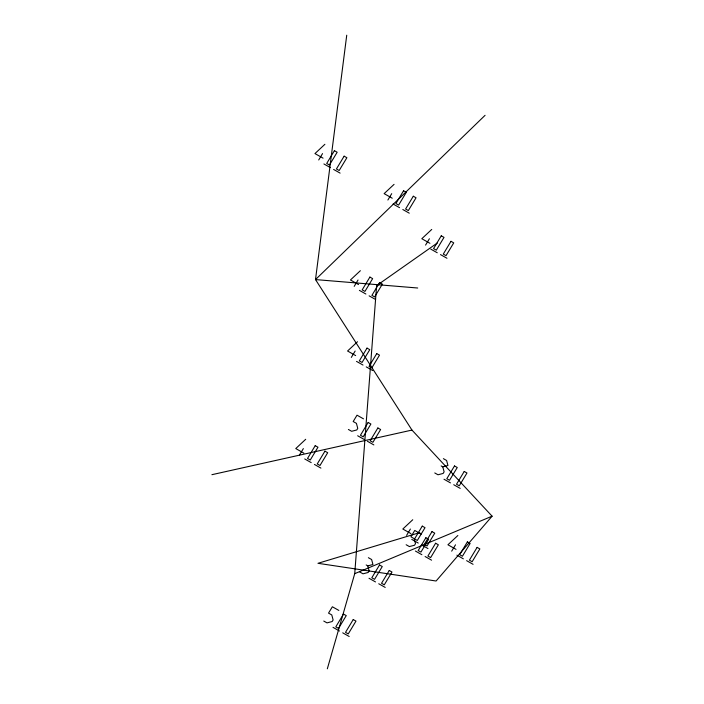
<?xml version="1.0" encoding="UTF-8"?>
<svg xmlns="http://www.w3.org/2000/svg" width="704" height="704" viewBox="0 0 704 704"><rect width="100%" height="100%" fill="white"/><g stroke="black" fill="none" stroke-linecap="round" stroke-linejoin="round"><path stroke-width="1.06" d="M327.325 668.8L354.728 573.663L376.614 285.63L437.536 242.845M346.738 35.2L315.506 279.585L411.963 430.074L492.096 516.182L436.093 581.011L317.979 563.306L419.778 532.594M318.718 159.958L322.538 153.604M387.886 200.015L391.714 193.67M354.2 286.361L358.028 280.007M351.331 357.394L355.15 351.041M425.568 245.098L429.396 238.753M299.526 454.942L303.354 448.598M406.578 535.401L410.397 529.047M451.686 551.162L455.514 544.817M485.074 115.324L315.506 279.585L417.71 288.006M324.896 144.294L314.961 153.578L323.057 158.154M394.064 184.36L384.129 193.635L392.234 198.211M360.378 270.697L350.442 279.981L358.547 284.557M431.746 229.442L421.81 238.718L429.915 243.302M357.509 341.73L347.574 351.014L355.67 355.59M305.703 439.287L295.768 448.562L303.873 453.147M412.755 519.737L402.82 529.021L410.916 533.597M457.864 535.506L447.929 544.782L456.034 549.358M354.728 573.663L492.096 516.182M441.162 465.925L442.781 466.84L447.938 465.494L446.609 460.486L443.37 458.656M366.177 564.96L367.796 565.875L372.944 564.529L371.624 559.522L368.377 557.691M211.904 474.69L411.963 430.074M323.91 163.953L330.387 167.614M333.634 169.444L340.111 173.114M393.078 204.01L399.564 207.68M402.802 209.51L409.279 213.171M430.76 249.102L437.246 252.762M440.484 254.593L446.97 258.254M359.392 290.356L365.878 294.017M369.116 295.847L375.602 299.508M356.523 361.39L363 365.05M366.247 366.881L372.724 370.542M363.493 418.845L357.016 415.184L353.188 421.529L356.426 423.359L357.755 428.366L356.796 429.959L351.648 431.297L348.401 429.466M434.764 472.947L438.002 474.778L443.15 473.431L444.11 471.847L442.781 466.84M444.004 479.23L450.49 482.891M453.728 484.722L460.205 488.382M357.65 435.758L364.126 439.419M367.374 441.25L373.85 444.91M304.718 458.946L311.203 462.607M314.442 464.438L320.918 468.098M421.238 534.116L414.753 530.455L410.925 536.809L414.163 538.639L415.492 543.638L414.542 545.23L409.385 546.568L406.146 544.738M456.878 555.157L463.364 558.826M466.602 560.657L473.088 564.318M411.77 539.396L418.246 543.057M421.494 544.887L427.97 548.548M415.386 551.03L421.872 554.69M425.11 556.521L431.587 560.182M359.77 571.982L363.009 573.813L368.166 572.466L369.125 570.882L367.796 565.875M369.01 578.266L375.496 581.926M378.734 583.757L385.22 587.418M338.853 610.43L332.367 606.769L328.539 613.114L331.786 614.944L333.115 619.951L332.156 621.535L326.999 622.882L323.761 621.051M333.001 627.334L339.486 631.004M342.725 632.834L349.21 636.495M334.409 150.674L326.7 163.469L329.454 165.018L337.163 152.231L334.409 150.674M344.133 156.174L336.424 168.96L339.178 170.509L346.887 157.722L344.133 156.174M403.577 190.74L395.877 203.526L398.622 205.084L406.331 192.289L403.577 190.74M413.301 196.231L405.592 209.018L408.346 210.575L416.055 197.78L413.301 196.231M369.899 277.077L362.19 289.863L364.936 291.421L372.645 278.634L369.899 277.077M379.614 282.568L371.914 295.363L374.66 296.912L382.369 284.126L379.614 282.568M367.022 348.11L359.313 360.906L362.067 362.454L369.776 349.668L367.022 348.11M441.267 235.822L433.558 248.609L436.313 250.166L444.013 237.371L441.267 235.822M315.225 445.667L307.516 458.454L310.262 460.011L317.97 447.216L315.225 445.667M376.746 353.61L369.037 366.397L371.791 367.946L379.5 355.159L376.746 353.61M450.991 241.314L443.282 254.1L446.028 255.658L453.737 242.871L450.991 241.314M324.94 451.158L317.24 463.945L319.986 465.502L327.694 452.716L324.94 451.158M368.148 422.479L360.439 435.266L363.194 436.823L370.902 424.028L368.148 422.479M377.872 427.97L370.163 440.757L372.918 442.314L380.626 429.528L377.872 427.97M343.508 614.064L335.799 626.85L338.554 628.399L346.254 615.613L343.508 614.064M379.518 564.986L371.809 577.782L374.563 579.33L382.263 566.544L379.518 564.986M353.232 619.555L345.523 632.342L348.269 633.899L355.978 621.104L353.232 619.555M389.242 570.478L381.533 583.273L384.278 584.822L391.987 572.035L389.242 570.478M454.502 465.951L446.802 478.746L449.548 480.295L457.257 467.509L454.502 465.951M422.268 526.117L414.559 538.903L417.314 540.461L425.022 527.674L422.268 526.117M464.226 471.451L456.518 484.238L459.272 485.786L466.981 473L464.226 471.451M425.885 537.75L418.185 550.537L420.93 552.094L428.639 539.308L425.885 537.75M431.992 531.608L424.283 544.403L427.038 545.952L434.746 533.166L431.992 531.608M435.609 543.242L427.9 556.028L430.654 557.586L438.363 544.799L435.609 543.242M467.386 541.886L459.677 554.673L462.431 556.23L470.131 543.435L467.386 541.886M477.11 547.378L469.401 560.164L472.146 561.722L479.855 548.926L477.11 547.378"/></g></svg>
